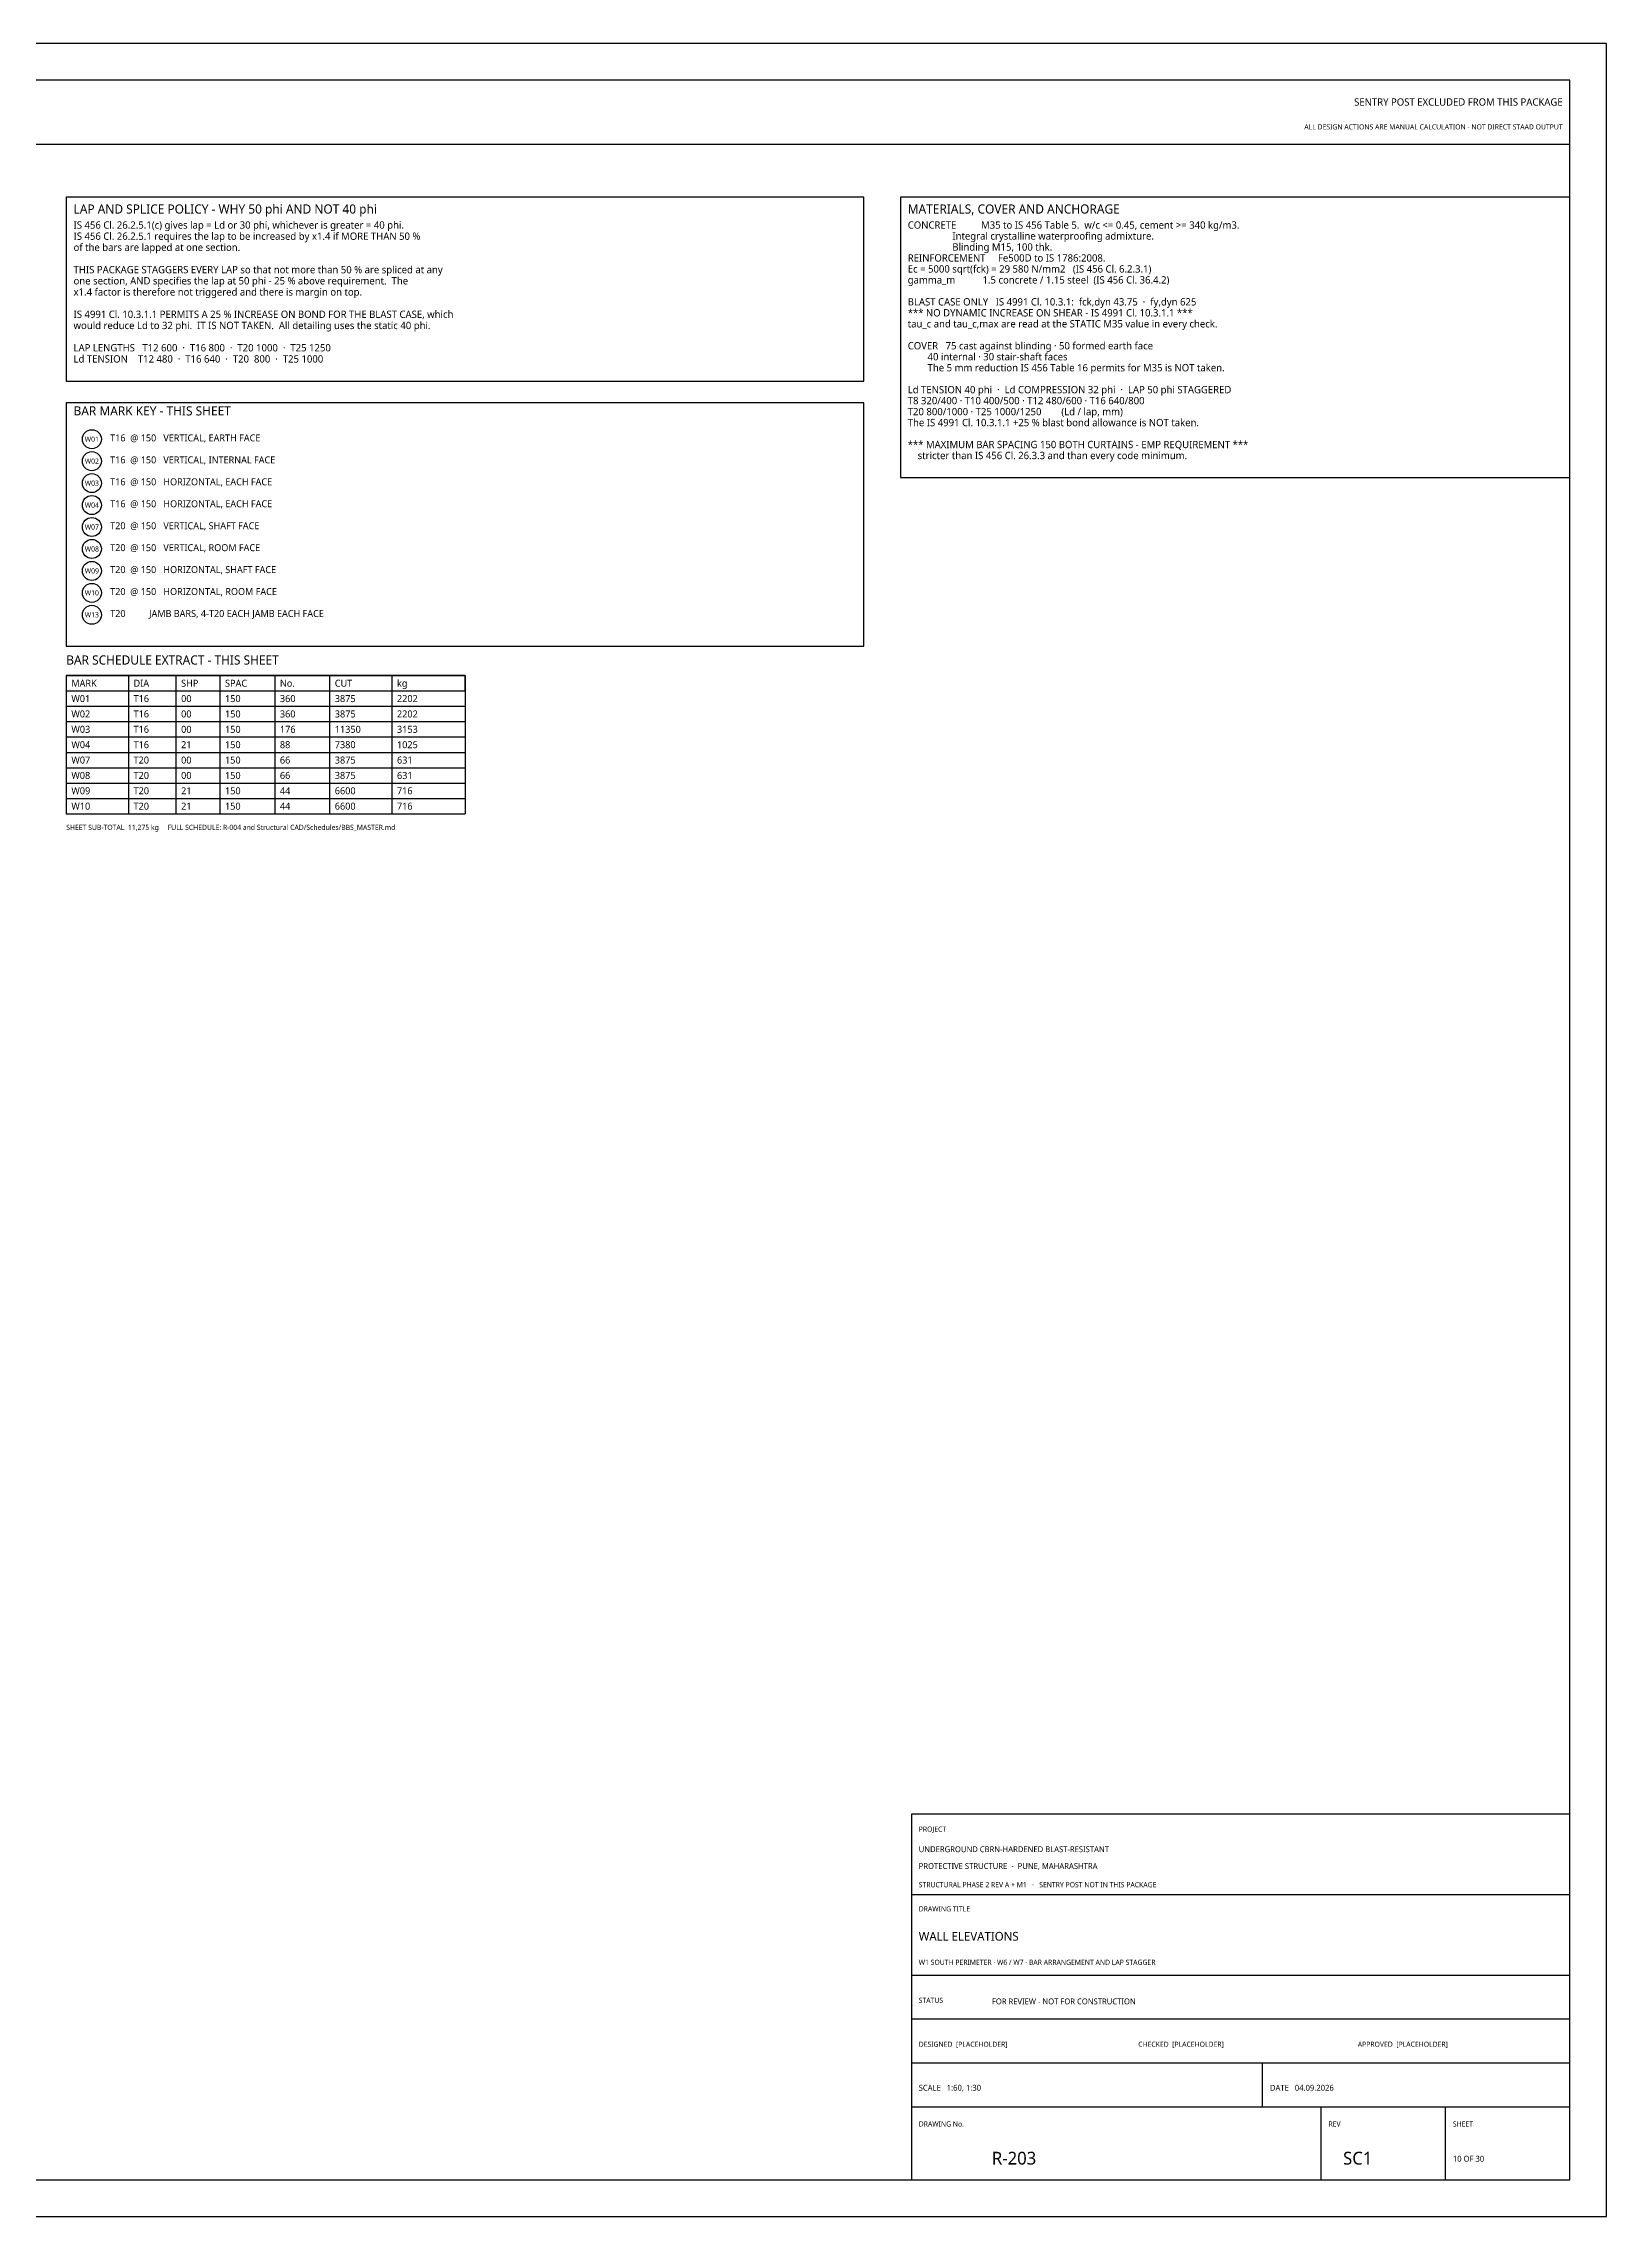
# Model space of a CAD drawing. Header units: millimetres. Extents: x 0 to 841, y 0 to 594.
# Drawn here: x 414 to 841, y 0 to 594 of the extents above; entities that cross this region are included whole.
import ezdxf
from ezdxf.enums import TextEntityAlignment as Align

# ---------------------------------------------------------------- set-up
doc = ezdxf.new("R2010")
doc.units = ezdxf.units.MM
for name, color, linetype in [('S-BLAST', 1, 'Continuous'), ('S-CALLOUT', 2, 'Continuous'), ('S-NOTE', 7, 'Continuous'), ('S-TABLE', 7, 'Continuous'), ('S-TITLE', 7, 'Continuous')]:
    doc.layers.add(name, color=color, linetype=linetype)
doc.styles.add('OpenSans', font='OpenSans-Regular.ttf')

msp = doc.modelspace()

# ---------------------------------------------------------------- linework, layer by layer
at = {"layer": 'S-CALLOUT'}
for centre in [(427, 485.825), (427, 479.825), (427, 473.825), (427, 467.825), (427, 461.825), (427, 455.825), (427, 449.825), (427, 443.825), (427, 437.825)]:
    msp.add_circle(centre, 2.6, dxfattribs=at)
at = {"layer": 'S-TABLE'}
for p, q in [((420, 421.225), (529, 421.225)), ((420, 421.225), (420, 383.425)), ((437, 421.225), (437, 383.425)), ((450, 421.225), (450, 383.425)), ((462, 421.225), (462, 383.425)), ((477, 421.225), (477, 383.425)), ((492, 421.225), (492, 383.425)), ((509, 421.225), (509, 383.425)), ((529, 421.225), (529, 383.425)), ((420, 412.825), (529, 412.825)), ((420, 408.625), (529, 408.625)), ((420, 404.425), (529, 404.425)), ((420, 400.225), (529, 400.225)), ((420, 396.025), (529, 396.025)), ((420, 391.825), (529, 391.825)), ((420, 387.625), (529, 387.625)), ((420, 383.425), (529, 383.425))]:
    msp.add_line(p, q, dxfattribs=at)
msp.add_lwpolyline([(420, 417.025), (529, 417.025), (529, 421.225), (420, 421.225)], close=True, dxfattribs=at)
at = {"layer": 'S-TITLE'}
for p, q in [((10, 566.5), (831, 566.5)), ((651, 88), (831, 88)), ((651, 66), (831, 66)), ((651, 54), (831, 54)), ((651, 42), (831, 42)), ((747, 30), (747, 42)), ((651, 30), (831, 30)), ((763, 10), (763, 30)), ((797, 10), (797, 30))]:
    msp.add_line(p, q, dxfattribs=at)
for points in [[(0, 0), (841, 0), (841, 594), (0, 594)], [(10, 10), (831, 10), (831, 584), (10, 584)], [(420, 501.725), (638, 501.725), (638, 552), (420, 552)], [(648, 475.375), (831, 475.375), (831, 552), (648, 552)], [(420, 429.225), (638, 429.225), (638, 495.725), (420, 495.725)], [(651, 10), (831, 10), (831, 110), (651, 110)]]:
    msp.add_lwpolyline(points, close=True, dxfattribs=at)

# ---------------------------------------------------------------- texts
at = {"layer": 'S-BLAST', "style": 'OpenSans'}
for s, height, p in [('SENTRY POST EXCLUDED FROM THIS PACKAGE', 2, (829, 577)), ('ALL DESIGN ACTIONS ARE MANUAL CALCULATION - NOT DIRECT STAAD OUTPUT', 1.4, (829, 570.5))]:
    msp.add_text(s, height=height, dxfattribs=at).set_placement(p, align=Align.RIGHT)
msp.add_text('FOR REVIEW - NOT FOR CONSTRUCTION', height=1.6, dxfattribs=at).set_placement((673, 58))
at = {"layer": 'S-CALLOUT', "style": 'OpenSans'}
for s, p in [('W01', (427, 485.825)), ('W02', (427, 479.825)), ('W03', (427, 473.825)), ('W04', (427, 467.825)), ('W07', (427, 461.825)), ('W08', (427, 455.825)), ('W09', (427, 449.825)), ('W10', (427, 443.825)), ('W13', (427, 437.825))]:
    msp.add_text(s, height=1.4, dxfattribs=at).set_placement(p, align=Align.MIDDLE_CENTER)
at = {"layer": 'S-NOTE', "style": 'OpenSans'}
for s, height, p in [('IS 456 Cl. 26.2.5.1(c) gives lap = Ld or 30 phi, whichever is greater = 40 phi.', 2, (422, 543.375)), ('IS 456 Cl. 26.2.5.1 requires the lap to be increased by x1.4 if MORE THAN 50 %', 2, (422, 540.325)), ('CONCRETE          M35 to IS 456 Table 5.  w/c <= 0.45, cement >= 340 kg/m3.', 2, (650, 543.375)), ('                  Integral crystalline waterproofing admixture.', 2, (650, 540.375)), ('of the bars are lapped at one section.', 2, (422, 537.275)), ('REINFORCEMENT     Fe500D to IS 1786:2008.', 2, (650, 534.375)), ('                  Blinding M15, 100 thk.', 2, (650, 537.375)), ('THIS PACKAGE STAGGERS EVERY LAP so that not more than 50 % are spliced at any', 2, (422, 531.175)), ('one section, AND specifies the lap at 50 phi - 25 % above requirement.  The', 2, (422, 528.125)), ('gamma_m           1.5 concrete / 1.15 steel  (IS 456 Cl. 36.4.2)', 2, (650, 528.375)), ('Ec = 5000 sqrt(fck) = 29 580 N/mm2   (IS 456 Cl. 6.2.3.1)', 2, (650, 531.375)), ('x1.4 factor is therefore not triggered and there is margin on top.', 2, (422, 525.075)), ('BLAST CASE ONLY   IS 4991 Cl. 10.3.1:  fck,dyn 43.75  ·  fy,dyn 625', 2, (650, 522.375)), ('would reduce Ld to 32 phi.  IT IS NOT TAKEN.  All detailing uses the static 40 phi.', 2, (422, 515.925)), ('IS 4991 Cl. 10.3.1.1 PERMITS A 25 % INCREASE ON BOND FOR THE BLAST CASE, which', 2, (422, 518.975)), ('tau_c and tau_c,max are read at the STATIC M35 value in every check.', 2, (650, 516.375)), ('*** NO DYNAMIC INCREASE ON SHEAR - IS 4991 Cl. 10.3.1.1 ***', 2, (650, 519.375)), ('LAP LENGTHS   T12 600  ·  T16 800  ·  T20 1000  ·  T25 1250', 2, (422, 509.825)), ('COVER   75 cast against blinding · 50 formed earth face', 2, (650, 510.375)), ('Ld TENSION    T12 480  ·  T16 640  ·  T20  800  ·  T25 1000', 2, (422, 506.775)), ('        The 5 mm reduction IS 456 Table 16 permits for M35 is NOT taken.', 2, (650, 504.375)), ('        40 internal · 30 stair-shaft faces', 2, (650, 507.375)), ('Ld TENSION 40 phi  ·  Ld COMPRESSION 32 phi  ·  LAP 50 phi STAGGERED', 2, (650, 498.375)), ('T8 320/400 · T10 400/500 · T12 480/600 · T16 640/800', 2, (650, 495.375)), ('T20 800/1000 · T25 1000/1250        (Ld / lap, mm)', 2, (650, 492.375)), ('T16  @ 150   VERTICAL, EARTH FACE', 1.9, (432, 485.225)), ('The IS 4991 Cl. 10.3.1.1 +25 % blast bond allowance is NOT taken.', 2, (650, 489.375)), ('T16  @ 150   VERTICAL, INTERNAL FACE', 1.9, (432, 479.225)), ('*** MAXIMUM BAR SPACING 150 BOTH CURTAINS - EMP REQUIREMENT ***', 2, (650, 483.375)), ('    stricter than IS 456 Cl. 26.3.3 and than every code minimum.', 2, (650, 480.375)), ('T16  @ 150   HORIZONTAL, EACH FACE', 1.9, (432, 473.225)), ('T16  @ 150   HORIZONTAL, EACH FACE', 1.9, (432, 467.225)), ('T20  @ 150   VERTICAL, SHAFT FACE', 1.9, (432, 461.225)), ('T20  @ 150   VERTICAL, ROOM FACE', 1.9, (432, 455.225)), ('T20  @ 150   HORIZONTAL, SHAFT FACE', 1.9, (432, 449.225)), ('T20  @ 150   HORIZONTAL, ROOM FACE', 1.9, (432, 443.225)), ('T20          JAMB BARS, 4-T20 EACH JAMB EACH FACE', 1.9, (432, 437.225))]:
    msp.add_text(s, height=height, dxfattribs=at).set_placement(p)
at = {"layer": 'S-TABLE', "style": 'OpenSans'}
for s, height, p in [('W01', 1.9091, (421.4, 413.97)), ('MARK', 1.9091, (421.4, 418.17)), ('T16', 1.9091, (438.4, 413.97)), ('DIA', 1.9091, (438.4, 418.17)), ('00', 1.9091, (451.4, 413.97)), ('SHP', 1.9091, (451.4, 418.17)), ('SPAC', 1.9091, (463.4, 418.17)), ('150', 1.9091, (463.4, 413.97)), ('360', 1.9091, (478.4, 413.97)), ('No.', 1.9091, (478.4, 418.17)), ('3875', 1.9091, (493.4, 413.97)), ('CUT', 1.9091, (493.4, 418.17)), ('2202', 1.9091, (510.4, 413.97)), ('kg', 1.9091, (510.4, 418.17)), ('W02', 1.9091, (421.4, 409.77)), ('T16', 1.9091, (438.4, 409.77)), ('00', 1.9091, (451.4, 409.77)), ('150', 1.9091, (463.4, 409.77)), ('360', 1.9091, (478.4, 409.77)), ('3875', 1.9091, (493.4, 409.77)), ('2202', 1.9091, (510.4, 409.77)), ('W03', 1.9091, (421.4, 405.57)), ('T16', 1.9091, (438.4, 405.57)), ('00', 1.9091, (451.4, 405.57)), ('150', 1.9091, (463.4, 405.57)), ('176', 1.9091, (478.4, 405.57)), ('11350', 1.9091, (493.4, 405.57)), ('3153', 1.9091, (510.4, 405.57)), ('W04', 1.9091, (421.4, 401.37)), ('W07', 1.9091, (421.4, 397.17)), ('T16', 1.9091, (438.4, 401.37)), ('T20', 1.9091, (438.4, 397.17)), ('21', 1.9091, (451.4, 401.37)), ('00', 1.9091, (451.4, 397.17)), ('150', 1.9091, (463.4, 401.37)), ('150', 1.9091, (463.4, 397.17)), ('88', 1.9091, (478.4, 401.37)), ('66', 1.9091, (478.4, 397.17)), ('7380', 1.9091, (493.4, 401.37)), ('3875', 1.9091, (493.4, 397.17)), ('631', 1.9091, (510.4, 397.17)), ('1025', 1.9091, (510.4, 401.37)), ('W08', 1.9091, (421.4, 392.97)), ('T20', 1.9091, (438.4, 392.97)), ('00', 1.9091, (451.4, 392.97)), ('150', 1.9091, (463.4, 392.97)), ('66', 1.9091, (478.4, 392.97)), ('3875', 1.9091, (493.4, 392.97)), ('631', 1.9091, (510.4, 392.97)), ('W09', 1.9091, (421.4, 388.77)), ('W10', 1.9091, (421.4, 384.57)), ('T20', 1.9091, (438.4, 388.77)), ('T20', 1.9091, (438.4, 384.57)), ('21', 1.9091, (451.4, 388.77)), ('21', 1.9091, (451.4, 384.57)), ('150', 1.9091, (463.4, 388.77)), ('150', 1.9091, (463.4, 384.57)), ('44', 1.9091, (478.4, 388.77)), ('44', 1.9091, (478.4, 384.57)), ('6600', 1.9091, (493.4, 388.77)), ('6600', 1.9091, (493.4, 384.57)), ('716', 1.9091, (510.4, 388.77)), ('716', 1.9091, (510.4, 384.57)), ('SHEET SUB-TOTAL  11,275 kg     FULL SCHEDULE: R-004 and Structural CAD/Schedules/BBS_MASTER.md', 1.4, (420, 379.025))]:
    msp.add_text(s, height=height, dxfattribs=at).set_placement(p)
at = {"layer": 'S-TITLE', "style": 'OpenSans'}
for s, height, p in [('LAP AND SPLICE POLICY - WHY 50 phi AND NOT 40 phi', 2.5, (422, 547.5)), ('MATERIALS, COVER AND ANCHORAGE', 2.5, (650, 547.5)), ('BAR MARK KEY - THIS SHEET', 2.5, (422, 492.325)), ('BAR SCHEDULE EXTRACT - THIS SHEET', 2.5, (420, 424.225)), ('PROJECT', 1.4, (653, 105.2)), ('UNDERGROUND CBRN-HARDENED BLAST-RESISTANT', 1.6, (653, 99.6)), ('PROTECTIVE STRUCTURE  -  PUNE, MAHARASHTRA', 1.6, (653, 95)), ('STRUCTURAL PHASE 2 REV A + M1   ·   SENTRY POST NOT IN THIS PACKAGE', 1.4, (653, 90)), ('DRAWING TITLE', 1.4, (653, 83.4)), ('WALL ELEVATIONS', 2.4, (653, 75.4)), ('W1 SOUTH PERIMETER · W6 / W7 · BAR ARRANGEMENT AND LAP STAGGER', 1.4, (653, 68.8)), ('STATUS', 1.4, (653, 58.4)), ('DESIGNED  [PLACEHOLDER]', 1.4, (653, 46.4)), ('CHECKED  [PLACEHOLDER]', 1.4, (713, 46.4)), ('APPROVED  [PLACEHOLDER]', 1.4, (773, 46.4)), ('SCALE   1:60, 1:30', 1.6, (653, 34.4)), ('DATE   04.09.2026', 1.6, (749, 34.4)), ('DRAWING No.', 1.4, (653, 24.6)), ('REV', 1.4, (765, 24.6)), ('SHEET', 1.4, (799, 24.6)), ('R-203', 3.5, (673, 14.2)), ('SC1', 3.5, (769, 14.2)), ('10 OF 30', 1.6, (799, 15))]:
    msp.add_text(s, height=height, dxfattribs=at).set_placement(p)

doc.saveas('drawing.dxf')
